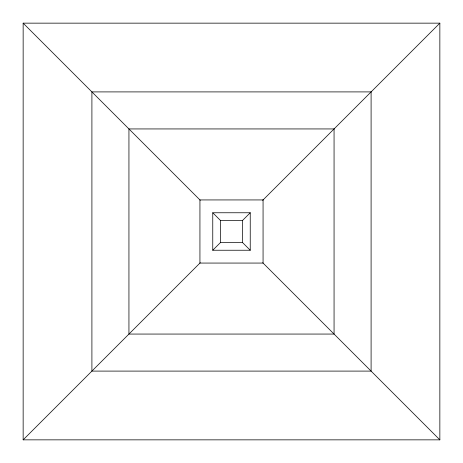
<?xml version="1.0" encoding="UTF-8"?>
<svg xmlns="http://www.w3.org/2000/svg" width="463" height="463" viewBox="0 0 463 463"><rect width="100%" height="100%" fill="white"/><g stroke="black" fill="none" stroke-linecap="round" stroke-linejoin="round"><path stroke-width="0.69" d="M23.15 439.85L439.85 439.85L439.85 23.15L23.15 23.15L23.15 439.85L200.23 262.77M212.76 250.24L220.498 242.502L220.498 220.498L212.76 212.76L250.24 212.76L250.24 250.24L212.76 250.24L212.76 212.76M250.24 250.24L242.502 242.502L242.502 220.498L250.24 212.76M262.77 200.23L439.85 23.15M220.498 220.498L242.502 220.498M220.498 242.502L242.502 242.502M23.15 23.15L200.23 200.23M262.77 262.77L439.85 439.85M371.095 91.906L91.906 91.906L91.906 371.095L371.095 371.095L371.095 91.906M334.06 128.94L128.94 128.94L128.94 334.06L334.06 334.06L334.06 128.94M263.065 199.935L199.935 199.935L199.935 263.065L263.065 263.065L263.065 199.935"/></g></svg>
